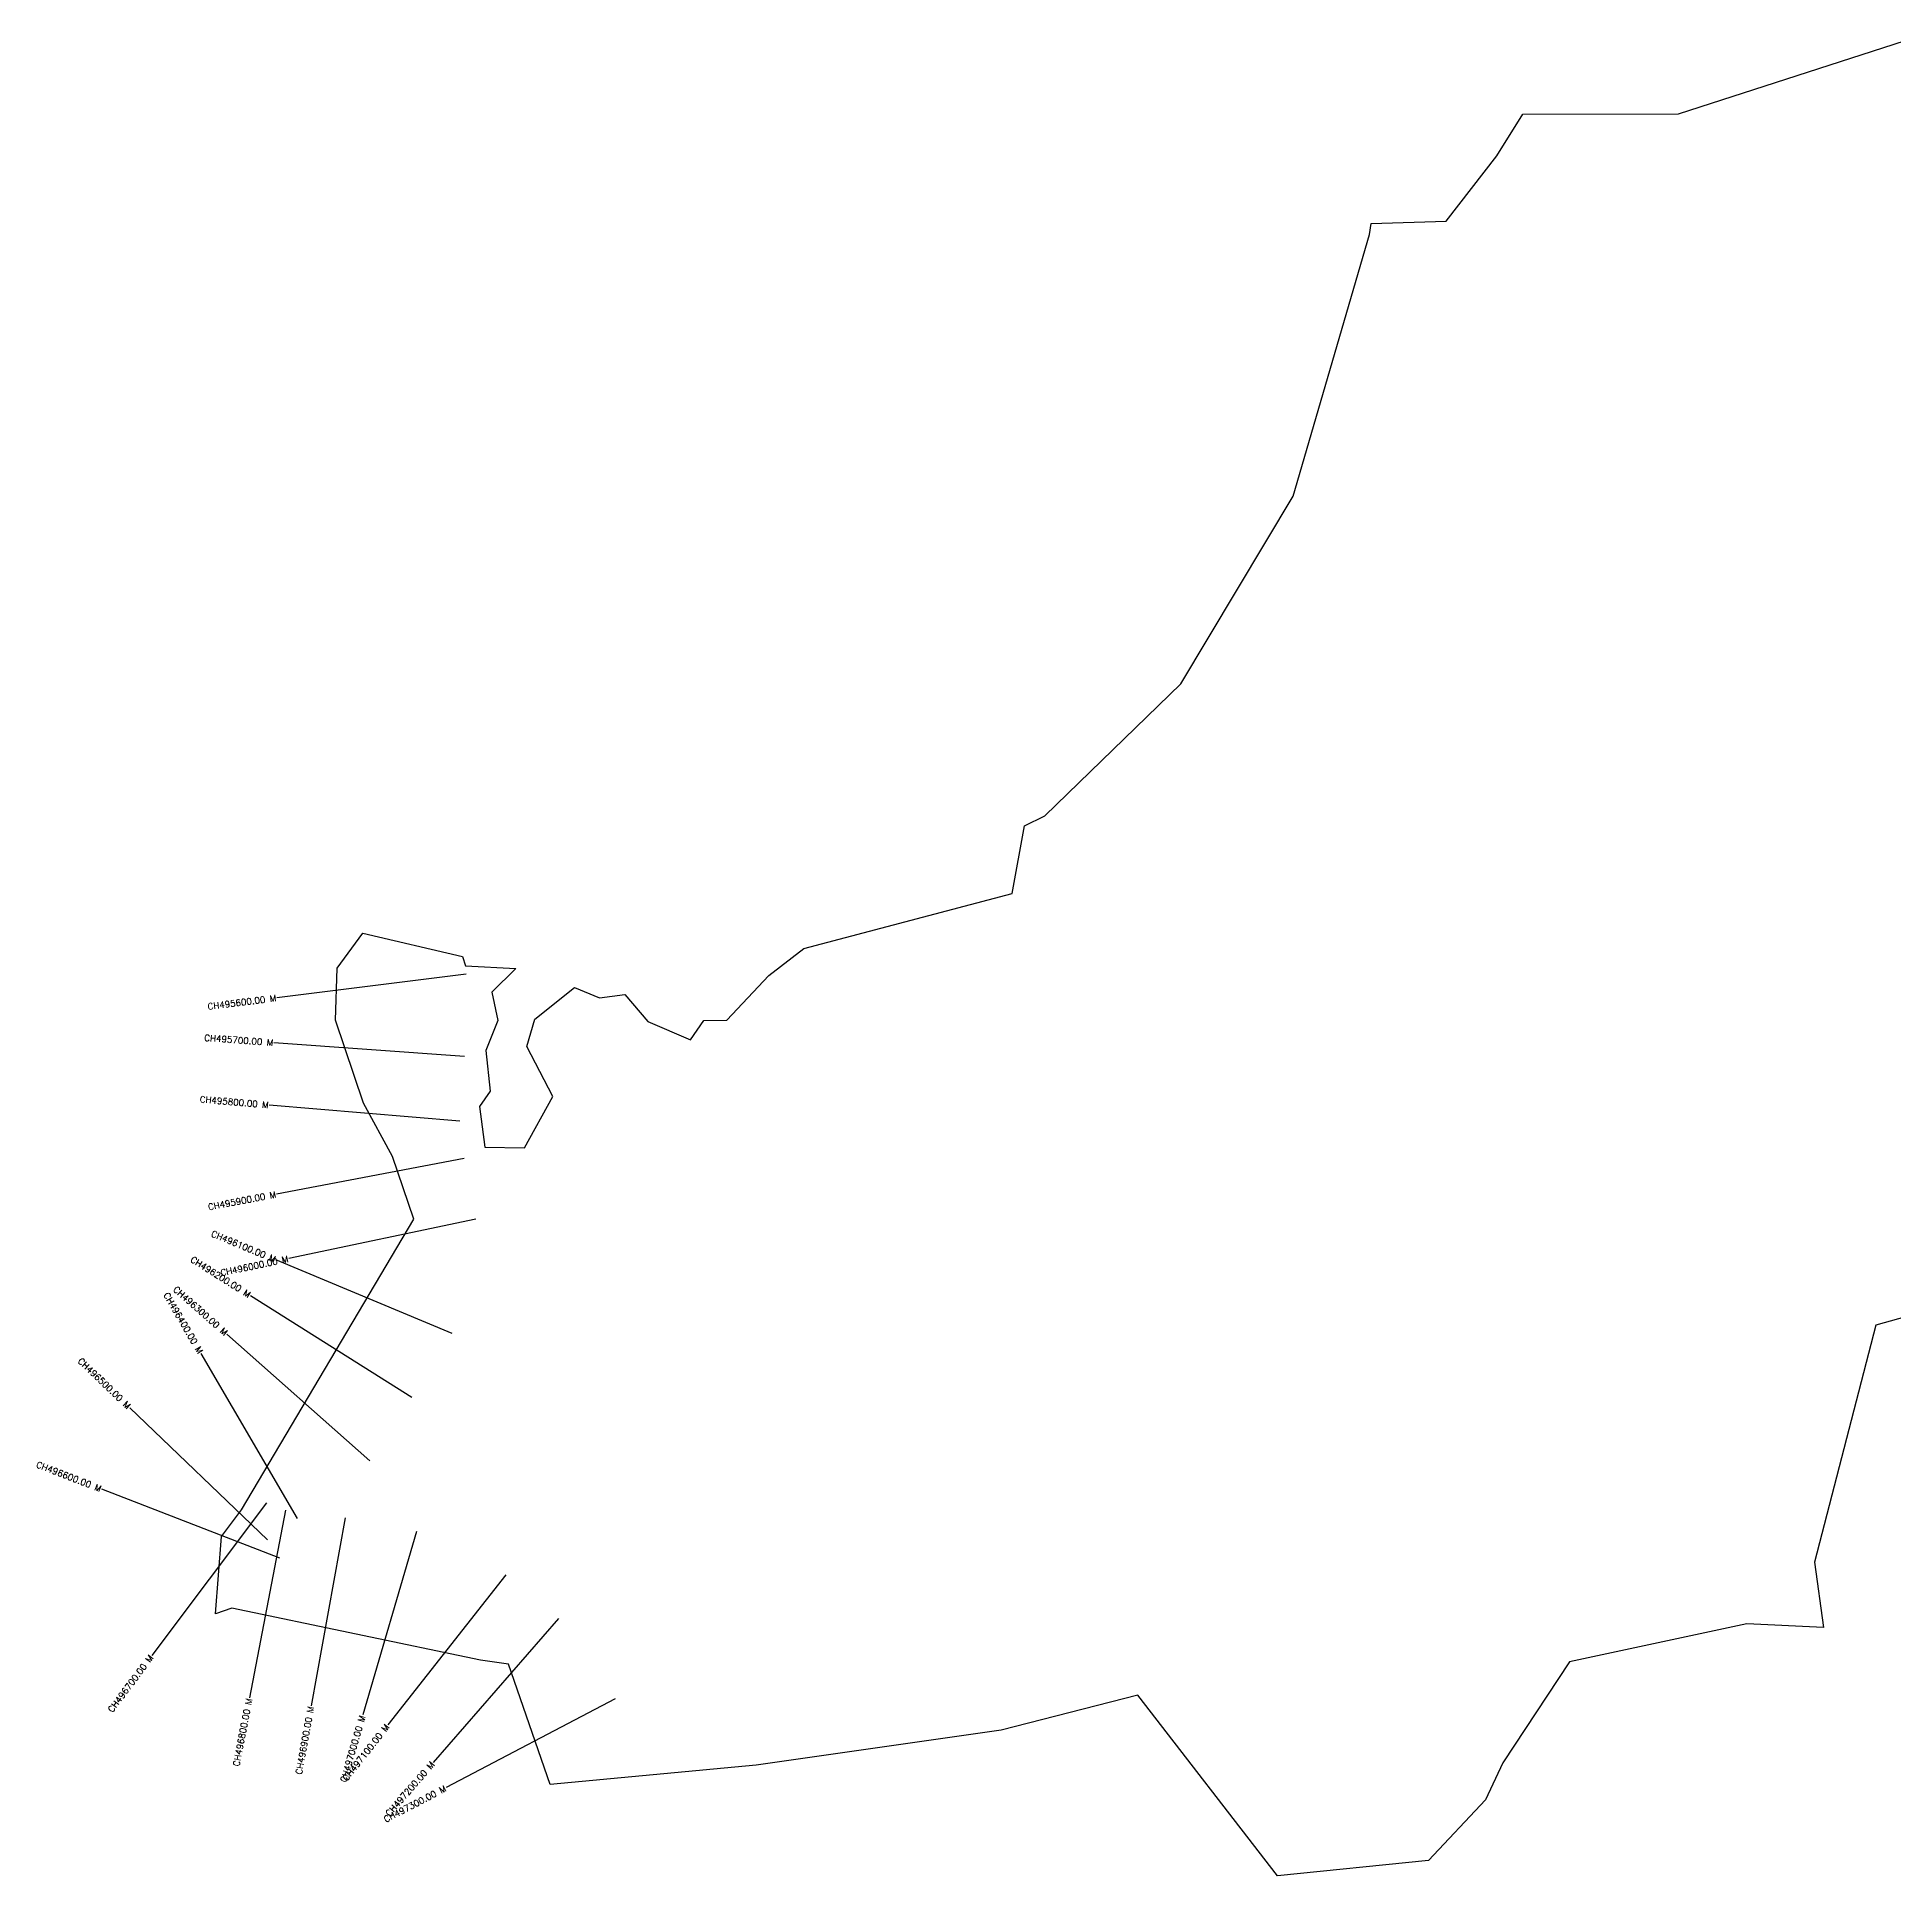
# Model space of a CAD drawing. Header units: metres. Extents: x 317113 to 323421, y 1888698 to 1892541.
# Drawn here: x 317113 to 320030, y 1888698 to 1891585 of the extents above; entities that cross this region are included whole.
import ezdxf
from ezdxf.enums import TextEntityAlignment as Align

# ---------------------------------------------------------------- set-up
doc = ezdxf.new("R2010")
doc.units = ezdxf.units.M
for name, color, linetype in [('CS', 134, 'Continuous'), ('CSMark', 6, 'Continuous'), ('village', 3, 'Continuous')]:
    doc.layers.add(name, color=color, linetype=linetype)
doc.styles.get("Standard").update_dxf_attribs({"font": 'simplex.shx'})

msp = doc.modelspace()

# ---------------------------------------------------------------- linework, layer by layer
at = {"layer": 'CS'}
for p, q in [((317786.6, 1890114.3), (317488.9, 1890076.9)), ((317783.6, 1889985.1), (317484.4, 1890006.6)), ((317776.2, 1889883.6), (317477.2, 1889908.7)), ((317783.4, 1889824.6), (317488.7, 1889768.8)), ((317801.4, 1889729.5), (317507.8, 1889667.6)), ((317764.6, 1889550.1), (317487.7, 1889665.5)), ((317701.3, 1889449.4), (317447.5, 1889609.4)), ((317635.2, 1889350.1), (317410.6, 1889549)), ((317521.4, 1889259.7), (317370.1, 1889518.7)), ((317474.5, 1889225.8), (317258, 1889433.4)), ((317493.8, 1889197), (317214.1, 1889305.4)), ((317473.1, 1889284.1), (317292.7, 1889044.5)), ((317502.8, 1889272.6), (317445.9, 1888978.1)), ((317596.5, 1889260.7), (317542.8, 1888965.5)), ((317708.3, 1889238.9), (317624, 1888951)), ((317848.9, 1889171.2), (317663.2, 1888935.6)), ((317931.6, 1889102.7), (317734.4, 1888876.6)), ((318020.5, 1888976.3), (317754.8, 1888837))]:
    msp.add_line(p, q, dxfattribs=at)
at = {"layer": 'village', "color": 3, "true_color": 0x00ff00}
msp.add_polyline3d([(320183.7, 1889614.2, 0), (320000.1, 1889563.3, 0), (319903.7, 1889190.9, 0), (319917.8, 1889088.2, 0), (319797.2, 1889094.3, 0), (319518.9, 1889034.5, 0), (319414.1, 1888876.1, 0), (319387, 1888817.9, 0), (319297.5, 1888722.8, 0), (319060.4, 1888698.5, 0), (318841.3, 1888982.2, 0), (318626.4, 1888927.1, 0), (318241.8, 1888872, 0), (317918.1, 1888842, 0), (317852.7, 1889031, 0), (317809.1, 1889037, 0), (317418.6, 1889118.7, 0), (317392.9, 1889109.8, 0), (317402.4, 1889231.5, 0), (317433.7, 1889273.2, 0), (317704.1, 1889729.7, 0), (317670.5, 1889827.9, 0), (317625, 1889911.6, 0), (317581.1, 1890042, 0), (317583.7, 1890123.5, 0), (317623.9, 1890178.7, 0), (317780.5, 1890141.7, 0), (317785.2, 1890127.4, 0), (317864.6, 1890123.3, 0), (317826.8, 1890086, 0), (317836.1, 1890041.6, 0), (317817.5, 1889994.6, 0), (317824, 1889930.6, 0), (317807.2, 1889906.2, 0), (317815.6, 1889842.8, 0), (317877.8, 1889841.7, 0), (317922.5, 1889922, 0), (317881.8, 1890000.7, 0), (317894, 1890043.5, 0), (317956.4, 1890093.4, 0), (317995.8, 1890077, 0), (318035.5, 1890082.4, 0), (318071.7, 1890040, 0), (318138.5, 1890010.9, 0), (318159.8, 1890041.4, 0), (318195.5, 1890042.2, 0), (318261.7, 1890111.9, 0), (318316.4, 1890154.4, 0), (318643.7, 1890240.9, 0), (318663.2, 1890346.9, 0), (318695.1, 1890362.9, 0), (318908.4, 1890570, 0), (319084.9, 1890864.7, 0), (319205.1, 1891275.4, 0), (319207.6, 1891292.9, 0), (319325.1, 1891296.4, 0), (319405.1, 1891399.1, 0), (319445.8, 1891464.4, 0), (319690.4, 1891465.1, 0), (320062.7, 1891585.5, 0)], dxfattribs=at)

# ---------------------------------------------------------------- texts
at = {"layer": 'CSMark'}
for s, rotation, p in [('CH495600.00 M', 7.1518, (317488, 1890076.8)), ('CH495700.00 M', 355.8884, (317483.4, 1890006.7)), ('CH495800.00 M', 355.2038, (317476.2, 1889908.8)), ('CH495900.00 M', 10.7202, (317487.7, 1889768.6)), ('CH496100.00 M', 337.3689, (317486.8, 1889665.9)), ('CH496200.00 M', 327.7847, (317446.7, 1889609.9)), ('CH496000.00 M', 11.8963, (317506.9, 1889667.4)), ('CH496400.00 M', 300.2939, (317369.6, 1889519.6)), ('CH496300.00 M', 318.4838, (317409.8, 1889549.6)), ('CH496500.00 M', 316.2048, (317257.3, 1889434.1)), ('CH496600.00 M', 338.8188, (317213.1, 1889305.8)), ('CH496700.00 M', 53.0236, (317292.1, 1889043.7)), ('CH496800.00 M', 79.0518, (317445.7, 1888977.1)), ('CH496900.00 M', 79.7007, (317542.7, 1888964.5)), ('CH497000.00 M', 73.6904, (317623.7, 1888950)), ('CH497100.00 M', 51.7611, (317662.6, 1888934.8)), ('CH497200.00 M', 48.9062, (317733.8, 1888875.8)), ('CH497300.00 M', 27.6718, (317753.9, 1888836.5))]:
    msp.add_text(s, height=10, rotation=rotation, dxfattribs=at).set_placement(p, align=Align.MIDDLE_RIGHT)

doc.saveas('drawing.dxf')
